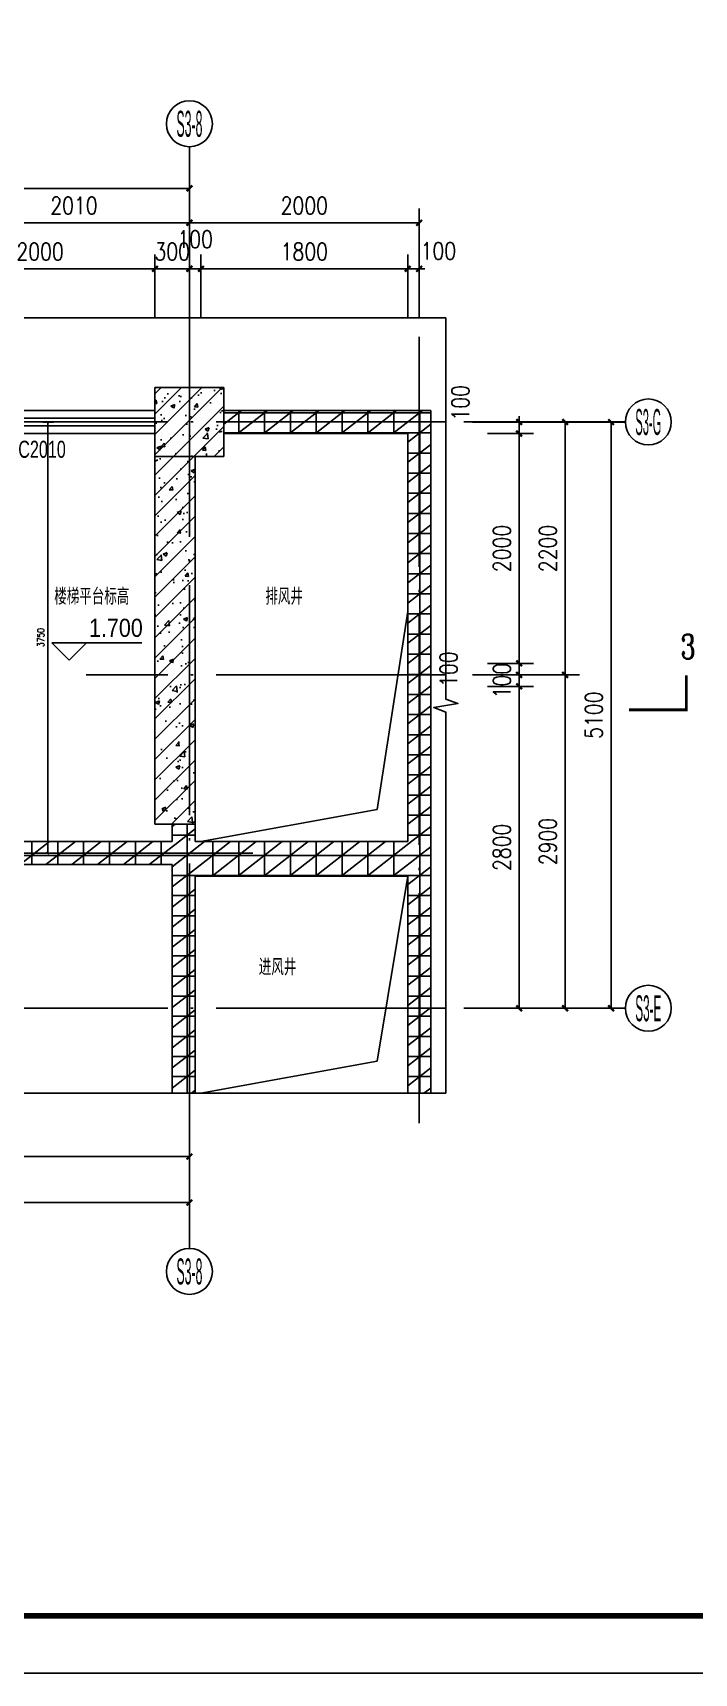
# Model space of a CAD drawing. Extents: x 718358 to 1668613, y -348838 to -159582.
# Drawn here: x 942507 to 948265, y -319314 to -305044 of the extents above; entities that cross this region are included whole.
import ezdxf
from ezdxf.enums import TextEntityAlignment as Align

# ---------------------------------------------------------------- set-up
doc = ezdxf.new("R2010")
doc.units = 0
doc.header["$LTSCALE"] = 1000
doc.linetypes.add('DOTE', pattern=[2.42, 2, -0.2, 0.02, -0.2])
for name, color, linetype in [('建-图框', 4, 'Continuous'), ('建-墙体', 2, 'Continuous'), ('建-尺寸', 73, 'Continuous'), ('建-影线', 8, 'Continuous'), ('建-房间名', 7, 'Continuous'), ('建-柱子', 6, 'Continuous'), ('建-标高', 3, 'Continuous'), ('建-符号', 3, 'Continuous'), ('建-符号说明', 7, 'Continuous'), ('建-轴标', 3, 'Continuous'), ('建-轴网', 14, 'DOTE'), ('建-门窗', 4, 'Continuous'), ('建-门窗-编号', 7, 'Continuous')]:
    doc.layers.add(name, color=color, linetype=linetype)
doc.styles.add('_TCH_AXIS', font='gt宽度调整.shx', dxfattribs={"bigfont": 'gt国标汉字.shx'})
doc.styles.add('_TCH_DIM', font='gt单线西文.shx', dxfattribs={"width": 0.8, "bigfont": 'gt单线中文.shx'})
doc.styles.add('_TCH_LABEL', font='COMPLEX', dxfattribs={"bigfont": 'GBCBIG'})
doc.styles.add('_TCH_SPACE', font='gt单线西文.shx', dxfattribs={"width": 0.8, "height": 5, "bigfont": 'gt单线中文.shx'})
doc.styles.add('_TCH_WINDOW', font='gt单线西文.shx', dxfattribs={"height": 3.5, "bigfont": 'gt单线中文.shx'})
doc.styles.add('DIM_FONT', font='SIMPLEX.shx', dxfattribs={"width": 0.8, "bigfont": 'GBCBIG.shx'})
doc.dimstyles.new('DIMN20', dxfattribs={"dimscale": 0.2, "dimtxt": 300, "dimasz": 100, "dimexe": 250, "dimexo": 300, "dimgap": 150, "dimtad": 1, "dimdec": 0, "dimzin": 0, "dimdsep": 46, "dimtxsty": 'DIM_FONT', "dimblk": 'ARCHTICK', "dimcen": 0.09, "dimdle": 1, "dimclrt": 7, "dimazin": 2, "dimtfac": 1, "dimtdec": 0, "dimtix": 1, "dimtmove": 2, "dimatfit": 3, "dimldrblk": 'ARCHTICK', "dimfxl": 1, "dimtolj": 1, "dimtzin": 0, "dimarcsym": 0})
doc.dimstyles.new('DIMN50', dxfattribs={"dimscale": 0.5, "dimtxt": 300, "dimasz": 100, "dimexe": 250, "dimexo": 300, "dimgap": 150, "dimtad": 1, "dimdec": 0, "dimzin": 0, "dimdsep": 46, "dimtxsty": 'DIM_FONT', "dimblk": 'ARCHTICK', "dimcen": 0.09, "dimdle": 1, "dimclrt": 7, "dimazin": 2, "dimtfac": 1, "dimtdec": 0, "dimtix": 1, "dimtmove": 2, "dimatfit": 3, "dimldrblk": 'ARCHTICK', "dimfxl": 1, "dimtolj": 1, "dimtzin": 0, "dimarcsym": 0})
pattern_1 = [(45, (0, 0), (-88.388348, 88.388348), []), (50, (0, 0), (358.63009, -31.37607), [37.5, -412.5]), (355, (0, 0), (-69.37567, 376.09607), [30, -330]), (100.4514, (29.9, -2.6), (289.25469, 344.71977), [31.8701, -350.57106]), (46.1842, (0, 100), (533.62052, -82.7595), [56.25, -618.75]), (96.6356, (44.47, 93.1), (467.33135, 487.05894), [47.80514, -525.8565]), (351.1842, (0, 100), (467.33097, 487.0593), [45, -495]), (21, (50, 75), (298.45353, -201.309445), [37.5, -412.5]), (326, (50, 75), (121.65767, 362.57502), [30, -330]), (71.4514, (74.87, 58.22), (420.11131, 161.26525), [31.8701, -350.57106]), (37.5, (0, 0), (6.079928, 166.446927), [0, -326, 0, -335, 0, -331.25]), (7.5, (0, 0), (131.53477, 197.205856), [0, -191, 0, -318.5, 0, -126.25]), (327.5, (-111.5, 0), (266.911218, -11.277436), [0, -125, 0, -390, 0, -517.5]), (317.5, (-161.5, 0), (291.593085, 50.05249), [0, -162.5, 0, -259, 0, -367.5])]
pattern_2 = [(0, (0, 0), (0, 175), []), (37.875, (200, 0), (-84.807639, 109.038328), []), (90, (200, 0), (-225, 1e-14), [])]

# ---------------------------------------------------------------- blocks, each defined once
blk = doc.blocks.new('_ArchTick')
at = {"color": 0, "linetype": 'ByBlock', "const_width": 0.4}
blk.add_lwpolyline([(-0.5, -0.5), (0.5, 0.5)], dxfattribs=at)
blk = doc.blocks.new('*D3766')
at = {"layer": 'Defpoints', "color": 0, "transparency": 16777216}
for p in [(946285, -308430), (947541, -308430), (946285, -313530)]:
    blk.add_point(p, dxfattribs=at)
at = {"layer": '建-尺寸', "color": 0, "lineweight": -2, "transparency": 16777216}
for p, q in [((946435, -308430), (947666, -308430)), ((947541, -313530), (947541, -308429)), ((946435, -313530), (947666, -313530))]:
    blk.add_line(p, q, dxfattribs=at)
at = {"layer": '建-尺寸', "color": 0, "lineweight": -2, "transparency": 16777216, "xscale": 50, "yscale": 50, "zscale": 50}
for p, rotation in [((947541, -308430), 90), ((947541, -313530), 270)]:
    blk.add_blockref('_ArchTick', p, dxfattribs=dict(at, rotation=rotation))
at = {"layer": '建-尺寸', "color": 7, "transparency": 16777216, "insert": (947391, -310980), "char_height": 150, "attachment_point": 5, "rotation": 90, "style": 'DIM_FONT'}
blk.add_mtext('\\A1;5100', dxfattribs=at)
blk = doc.blocks.new('*D3767')
at = {"layer": 'Defpoints', "color": 0, "transparency": 16777216}
for p in [(946185, -308430), (947141, -308430), (946185, -310630)]:
    blk.add_point(p, dxfattribs=at)
at = {"layer": '建-尺寸', "color": 0, "lineweight": -2, "transparency": 16777216}
for p, q in [((946335, -308430), (947266, -308430)), ((947141, -310630), (947141, -308429)), ((946335, -310630), (947266, -310630))]:
    blk.add_line(p, q, dxfattribs=at)
at = {"layer": '建-尺寸', "color": 0, "lineweight": -2, "transparency": 16777216, "xscale": 50, "yscale": 50, "zscale": 50}
for p, rotation in [((947141, -308430), 90), ((947141, -310630), 270)]:
    blk.add_blockref('_ArchTick', p, dxfattribs=dict(at, rotation=rotation))
at = {"layer": '建-尺寸', "color": 7, "transparency": 16777216, "insert": (946991, -309530), "char_height": 150, "attachment_point": 5, "rotation": 90, "style": 'DIM_FONT'}
blk.add_mtext('\\A1;2200', dxfattribs=at)
blk = doc.blocks.new('*D3768')
at = {"layer": 'Defpoints', "color": 0, "transparency": 16777216}
for p in [(946185, -310630), (947141, -310630), (946185, -313530)]:
    blk.add_point(p, dxfattribs=at)
at = {"layer": '建-尺寸', "color": 0, "lineweight": -2, "transparency": 16777216}
for p, q in [((946335, -310630), (947266, -310630)), ((947141, -313530), (947141, -310629)), ((946335, -313530), (947266, -313530))]:
    blk.add_line(p, q, dxfattribs=at)
at = {"layer": '建-尺寸', "color": 0, "lineweight": -2, "transparency": 16777216, "xscale": 50, "yscale": 50, "zscale": 50}
for p, rotation in [((947141, -310630), 90), ((947141, -313530), 270)]:
    blk.add_blockref('_ArchTick', p, dxfattribs=dict(at, rotation=rotation))
at = {"layer": '建-尺寸', "color": 7, "transparency": 16777216, "insert": (946991, -312080), "char_height": 150, "attachment_point": 5, "rotation": 90, "style": 'DIM_FONT'}
blk.add_mtext('\\A1;2900', dxfattribs=at)
blk = doc.blocks.new('*D3769')
at = {"layer": 'Defpoints', "color": 0, "transparency": 16777216}
for p in [(943871, -306397), (935321, -307297), (943871, -307297)]:
    blk.add_point(p, dxfattribs=at)
at = {"layer": '建-尺寸', "color": 0, "lineweight": -2, "transparency": 16777216}
for p, q in [((935321, -307147), (935321, -306272)), ((943871, -307147), (943871, -306272)), ((935321, -306397), (943872, -306397))]:
    blk.add_line(p, q, dxfattribs=at)
at = {"layer": '建-尺寸', "color": 0, "lineweight": -2, "transparency": 16777216, "xscale": 50, "yscale": 50, "zscale": 50, "rotation": 180}
blk.add_blockref('_ArchTick', (935321, -306397), dxfattribs=at)
at = {"layer": '建-尺寸', "color": 0, "lineweight": -2, "transparency": 16777216, "xscale": 50, "yscale": 50, "zscale": 50}
blk.add_blockref('_ArchTick', (943871, -306397), dxfattribs=at)
at = {"layer": '建-尺寸', "color": 7, "transparency": 16777216, "insert": (939596, -306247), "char_height": 150, "attachment_point": 5, "style": 'DIM_FONT'}
blk.add_mtext('\\A1;8550', dxfattribs=at)
blk = doc.blocks.new('*D3773')
at = {"layer": 'Defpoints', "color": 0, "transparency": 16777216}
for p in [(943871, -306697), (941861, -307665), (943871, -307665)]:
    blk.add_point(p, dxfattribs=at)
at = {"layer": '建-尺寸', "color": 0, "lineweight": -2, "transparency": 16777216}
for p, q in [((941861, -307515), (941861, -306572)), ((943871, -307515), (943871, -306572)), ((941861, -306697), (943872, -306697))]:
    blk.add_line(p, q, dxfattribs=at)
at = {"layer": '建-尺寸', "color": 0, "lineweight": -2, "transparency": 16777216, "xscale": 50, "yscale": 50, "zscale": 50, "rotation": 180}
blk.add_blockref('_ArchTick', (941861, -306697), dxfattribs=at)
at = {"layer": '建-尺寸', "color": 0, "lineweight": -2, "transparency": 16777216, "xscale": 50, "yscale": 50, "zscale": 50}
blk.add_blockref('_ArchTick', (943871, -306697), dxfattribs=at)
at = {"layer": '建-尺寸', "color": 7, "transparency": 16777216, "insert": (942866, -306547), "char_height": 150, "attachment_point": 5, "style": 'DIM_FONT'}
blk.add_mtext('\\A1;2010', dxfattribs=at)
blk = doc.blocks.new('*D3774')
at = {"layer": 'Defpoints', "color": 0, "transparency": 16777216}
for p in [(945871, -306697), (943871, -307665), (945871, -307665)]:
    blk.add_point(p, dxfattribs=at)
at = {"layer": '建-尺寸', "color": 0, "lineweight": -2, "transparency": 16777216}
for p, q in [((943871, -307515), (943871, -306572)), ((945871, -307515), (945871, -306572)), ((943871, -306697), (945872, -306697))]:
    blk.add_line(p, q, dxfattribs=at)
at = {"layer": '建-尺寸', "color": 0, "lineweight": -2, "transparency": 16777216, "xscale": 50, "yscale": 50, "zscale": 50, "rotation": 180}
blk.add_blockref('_ArchTick', (943871, -306697), dxfattribs=at)
at = {"layer": '建-尺寸', "color": 0, "lineweight": -2, "transparency": 16777216, "xscale": 50, "yscale": 50, "zscale": 50}
blk.add_blockref('_ArchTick', (945871, -306697), dxfattribs=at)
at = {"layer": '建-尺寸', "color": 7, "transparency": 16777216, "insert": (944871, -306547), "char_height": 150, "attachment_point": 5, "style": 'DIM_FONT'}
blk.add_mtext('\\A1;2000', dxfattribs=at)
blk = doc.blocks.new('*D3776')
at = {"layer": 'Defpoints', "color": 0, "transparency": 16777216}
for p in [(937071, -314270), (943871, -314270), (943871, -315220)]:
    blk.add_point(p, dxfattribs=at)
at = {"layer": '建-尺寸', "color": 0, "lineweight": -2, "transparency": 16777216}
for p, q in [((937071, -314420), (937071, -315345)), ((943871, -314420), (943871, -315345)), ((937071, -315220), (943872, -315220))]:
    blk.add_line(p, q, dxfattribs=at)
at = {"layer": '建-尺寸', "color": 0, "lineweight": -2, "transparency": 16777216, "xscale": 50, "yscale": 50, "zscale": 50, "rotation": 180}
blk.add_blockref('_ArchTick', (937071, -315220), dxfattribs=at)
at = {"layer": '建-尺寸', "color": 0, "lineweight": -2, "transparency": 16777216, "xscale": 50, "yscale": 50, "zscale": 50}
blk.add_blockref('_ArchTick', (943871, -315220), dxfattribs=at)
at = {"layer": '建-尺寸', "color": 7, "transparency": 16777216, "insert": (940471, -315070), "char_height": 150, "attachment_point": 5, "style": 'DIM_FONT'}
blk.add_mtext('\\A1;6800', dxfattribs=at)
blk = doc.blocks.new('*D3780')
at = {"layer": 'Defpoints', "color": 0, "transparency": 16777216}
for p in [(940371, -314270), (943871, -314270), (943871, -314820)]:
    blk.add_point(p, dxfattribs=at)
at = {"layer": '建-尺寸', "color": 0, "lineweight": -2, "transparency": 16777216}
for p, q in [((940371, -314420), (940371, -314945)), ((943871, -314420), (943871, -314945)), ((940371, -314820), (943872, -314820))]:
    blk.add_line(p, q, dxfattribs=at)
at = {"layer": '建-尺寸', "color": 0, "lineweight": -2, "transparency": 16777216, "xscale": 50, "yscale": 50, "zscale": 50, "rotation": 180}
blk.add_blockref('_ArchTick', (940371, -314820), dxfattribs=at)
at = {"layer": '建-尺寸', "color": 0, "lineweight": -2, "transparency": 16777216, "xscale": 50, "yscale": 50, "zscale": 50}
blk.add_blockref('_ArchTick', (943871, -314820), dxfattribs=at)
at = {"layer": '建-尺寸', "color": 7, "transparency": 16777216, "insert": (942121, -314670), "char_height": 150, "attachment_point": 5, "style": 'DIM_FONT'}
blk.add_mtext('\\A1;3500', dxfattribs=at)
blk = doc.blocks.new('*D3797')
at = {"layer": 'Defpoints', "color": 0, "transparency": 16777216}
for p in [(943571, -307097), (941571, -307665), (943571, -307665)]:
    blk.add_point(p, dxfattribs=at)
at = {"layer": '建-尺寸', "color": 0, "lineweight": -2, "transparency": 16777216}
for p, q in [((941570, -307097), (943572, -307097)), ((941571, -307515), (941571, -306972)), ((943571, -307515), (943571, -306972))]:
    blk.add_line(p, q, dxfattribs=at)
at = {"layer": '建-尺寸', "color": 0, "lineweight": -2, "transparency": 16777216, "xscale": 50, "yscale": 50, "zscale": 50}
for p, rotation in [((941571, -307097), 180.0003904507013), ((943571, -307097), 0.0003904507012925872)]:
    blk.add_blockref('_ArchTick', p, dxfattribs=dict(at, rotation=rotation))
at = {"layer": '建-尺寸', "color": 7, "transparency": 16777216, "insert": (942571, -306947), "char_height": 150, "attachment_point": 5, "rotation": 0.0004, "style": 'DIM_FONT'}
blk.add_mtext('\\A1;2000', dxfattribs=at)
blk = doc.blocks.new('*D3798')
at = {"layer": 'Defpoints', "color": 0, "transparency": 16777216}
for p in [(943871, -307097), (943571, -307665), (943871, -307665)]:
    blk.add_point(p, dxfattribs=at)
at = {"layer": '建-尺寸', "color": 0, "lineweight": -2, "transparency": 16777216}
for p, q in [((943571, -307097), (943521, -307097)), ((943571, -307515), (943571, -306972)), ((943571, -307097), (943871, -307097)), ((943871, -307515), (943871, -306972)), ((943871, -307097), (943921, -307097))]:
    blk.add_line(p, q, dxfattribs=at)
at = {"layer": '建-尺寸', "color": 0, "lineweight": -2, "transparency": 16777216, "xscale": 50, "yscale": 50, "zscale": 50}
for p, rotation in [((943571, -307097), 0.0003904507000118684), ((943871, -307097), 180.0003904507001)]:
    blk.add_blockref('_ArchTick', p, dxfattribs=dict(at, rotation=rotation))
at = {"layer": '建-尺寸', "color": 7, "transparency": 16777216, "insert": (943721, -306947), "char_height": 150, "attachment_point": 5, "rotation": 0.0004, "style": 'DIM_FONT'}
blk.add_mtext('\\A1;300', dxfattribs=at)
blk = doc.blocks.new('*D3799')
at = {"layer": 'Defpoints', "color": 0, "transparency": 16777216}
for p in [(943971, -307097), (943871, -307665), (943971, -307665)]:
    blk.add_point(p, dxfattribs=at)
at = {"layer": '建-尺寸', "color": 0, "lineweight": -2, "transparency": 16777216}
for p, q in [((943871, -307097), (943821, -307097)), ((943871, -307515), (943871, -306972)), ((943871, -307097), (943971, -307097)), ((943971, -307515), (943971, -306972)), ((943971, -307097), (944021, -307097))]:
    blk.add_line(p, q, dxfattribs=at)
at = {"layer": '建-尺寸', "color": 0, "lineweight": -2, "transparency": 16777216, "xscale": 50, "yscale": 50, "zscale": 50}
for p, rotation in [((943871, -307097), 0.0003904506877017155), ((943971, -307097), 180.0003904506877)]:
    blk.add_blockref('_ArchTick', p, dxfattribs=dict(at, rotation=rotation))
at = {"layer": '建-尺寸', "color": 7, "transparency": 16777216, "insert": (943921, -306840), "char_height": 150, "attachment_point": 5, "rotation": 0.0004, "style": 'DIM_FONT'}
blk.add_mtext('\\A1;100', dxfattribs=at)
blk = doc.blocks.new('*D3800')
at = {"layer": 'Defpoints', "color": 0, "transparency": 16777216}
for p in [(945771, -307097), (943971, -307665), (945771, -307665)]:
    blk.add_point(p, dxfattribs=at)
at = {"layer": '建-尺寸', "color": 0, "lineweight": -2, "transparency": 16777216}
for p, q in [((943970, -307097), (945771, -307097)), ((943971, -307515), (943971, -306972)), ((945771, -307515), (945771, -306972))]:
    blk.add_line(p, q, dxfattribs=at)
at = {"layer": '建-尺寸', "color": 0, "lineweight": -2, "transparency": 16777216, "xscale": 50, "yscale": 50, "zscale": 50}
for p, rotation in [((943971, -307097), 180.000390450701), ((945771, -307097), 0.0003904507010635873)]:
    blk.add_blockref('_ArchTick', p, dxfattribs=dict(at, rotation=rotation))
at = {"layer": '建-尺寸', "color": 7, "transparency": 16777216, "insert": (944871, -306947), "char_height": 150, "attachment_point": 5, "rotation": 0.0004, "style": 'DIM_FONT'}
blk.add_mtext('\\A1;1800', dxfattribs=at)
blk = doc.blocks.new('*D3801')
at = {"layer": 'Defpoints', "color": 0, "transparency": 16777216}
for p in [(945871, -307097), (945771, -307665), (945871, -307665)]:
    blk.add_point(p, dxfattribs=at)
at = {"layer": '建-尺寸', "color": 0, "lineweight": -2, "transparency": 16777216}
for p, q in [((945771, -307097), (945721, -307097)), ((945771, -307515), (945771, -306972)), ((945771, -307097), (945871, -307097)), ((945871, -307515), (945871, -306972)), ((945871, -307097), (945921, -307097))]:
    blk.add_line(p, q, dxfattribs=at)
at = {"layer": '建-尺寸', "color": 0, "lineweight": -2, "transparency": 16777216, "xscale": 50, "yscale": 50, "zscale": 50}
for p, rotation in [((945771, -307097), 0.0003904507068863694), ((945871, -307097), 180.0003904507069)]:
    blk.add_blockref('_ArchTick', p, dxfattribs=dict(at, rotation=rotation))
at = {"layer": '建-尺寸', "color": 7, "transparency": 16777216, "insert": (946038, -306942), "char_height": 150, "attachment_point": 5, "rotation": 0.0004, "style": 'DIM_FONT'}
blk.add_mtext('\\A1;100', dxfattribs=at)
blk = doc.blocks.new('*D3818')
at = {"layer": 'Defpoints', "color": 0, "transparency": 16777216}
for p in [(946316, -308430), (946741, -308430), (946316, -308530)]:
    blk.add_point(p, dxfattribs=at)
at = {"layer": '建-尺寸', "color": 0, "lineweight": -2, "transparency": 16777216}
for p, q in [((946741, -308430), (946741, -308380)), ((946466, -308430), (946866, -308430)), ((946741, -308530), (946741, -308430)), ((946466, -308530), (946866, -308530)), ((946741, -308530), (946741, -308580))]:
    blk.add_line(p, q, dxfattribs=at)
at = {"layer": '建-尺寸', "color": 0, "lineweight": -2, "transparency": 16777216, "xscale": 50, "yscale": 50, "zscale": 50}
for p, rotation in [((946741, -308430), 270), ((946741, -308530), 90)]:
    blk.add_blockref('_ArchTick', p, dxfattribs=dict(at, rotation=rotation))
at = {"layer": '建-尺寸', "color": 7, "transparency": 16777216, "insert": (946230, -308263), "char_height": 150, "attachment_point": 5, "rotation": 90, "style": 'DIM_FONT'}
blk.add_mtext('\\A1;100', dxfattribs=at)
blk = doc.blocks.new('*D3819')
at = {"layer": 'Defpoints', "color": 0, "transparency": 16777216}
for p in [(946316, -308530), (946741, -308530), (946316, -310530)]:
    blk.add_point(p, dxfattribs=at)
at = {"layer": '建-尺寸', "color": 0, "lineweight": -2, "transparency": 16777216}
for p, q in [((946466, -308530), (946866, -308530)), ((946741, -310530), (946741, -308529)), ((946466, -310530), (946866, -310530))]:
    blk.add_line(p, q, dxfattribs=at)
at = {"layer": '建-尺寸', "color": 0, "lineweight": -2, "transparency": 16777216, "xscale": 50, "yscale": 50, "zscale": 50}
for p, rotation in [((946741, -308530), 90), ((946741, -310530), 270)]:
    blk.add_blockref('_ArchTick', p, dxfattribs=dict(at, rotation=rotation))
at = {"layer": '建-尺寸', "color": 7, "transparency": 16777216, "insert": (946591, -309530), "char_height": 150, "attachment_point": 5, "rotation": 90, "style": 'DIM_FONT'}
blk.add_mtext('\\A1;2000', dxfattribs=at)
blk = doc.blocks.new('*D3820')
at = {"layer": 'Defpoints', "color": 0, "transparency": 16777216}
for p in [(946316, -310530), (946316, -310630), (946741, -310530)]:
    blk.add_point(p, dxfattribs=at)
at = {"layer": '建-尺寸', "color": 0, "lineweight": -2, "transparency": 16777216}
for p, q in [((946741, -310530), (946741, -310480)), ((946466, -310530), (946866, -310530)), ((946466, -310630), (946866, -310630)), ((946741, -310630), (946741, -310530)), ((946741, -310630), (946741, -310680))]:
    blk.add_line(p, q, dxfattribs=at)
at = {"layer": '建-尺寸', "color": 0, "lineweight": -2, "transparency": 16777216, "xscale": 50, "yscale": 50, "zscale": 50}
for p, rotation in [((946741, -310530), 270), ((946741, -310630), 90)]:
    blk.add_blockref('_ArchTick', p, dxfattribs=dict(at, rotation=rotation))
at = {"layer": '建-尺寸', "color": 7, "transparency": 16777216, "insert": (946127, -310580), "char_height": 150, "attachment_point": 5, "rotation": 90, "style": 'DIM_FONT'}
blk.add_mtext('\\A1;100', dxfattribs=at)
blk = doc.blocks.new('*D3821')
at = {"layer": 'Defpoints', "color": 0, "transparency": 16777216}
for p in [(946316, -310630), (946741, -310630), (946316, -310730)]:
    blk.add_point(p, dxfattribs=at)
at = {"layer": '建-尺寸', "color": 0, "lineweight": -2, "transparency": 16777216}
for p, q in [((946466, -310630), (946866, -310630)), ((946741, -310630), (946741, -310580)), ((946741, -310730), (946741, -310630)), ((946466, -310730), (946866, -310730)), ((946741, -310730), (946741, -310780))]:
    blk.add_line(p, q, dxfattribs=at)
at = {"layer": '建-尺寸', "color": 0, "lineweight": -2, "transparency": 16777216, "xscale": 50, "yscale": 50, "zscale": 50}
for p, rotation in [((946741, -310630), 270), ((946741, -310730), 90)]:
    blk.add_blockref('_ArchTick', p, dxfattribs=dict(at, rotation=rotation))
at = {"layer": '建-尺寸', "color": 7, "transparency": 16777216, "insert": (946591, -310680), "char_height": 150, "attachment_point": 5, "rotation": 90, "style": 'DIM_FONT'}
blk.add_mtext('\\A1;100', dxfattribs=at)
blk = doc.blocks.new('*D3822')
at = {"layer": 'Defpoints', "color": 0, "transparency": 16777216}
for p in [(946316, -310730), (946741, -310730), (946316, -313530)]:
    blk.add_point(p, dxfattribs=at)
at = {"layer": '建-尺寸', "color": 0, "lineweight": -2, "transparency": 16777216}
for p, q in [((946466, -310730), (946866, -310730)), ((946741, -313530), (946741, -310729)), ((946466, -313530), (946866, -313530))]:
    blk.add_line(p, q, dxfattribs=at)
at = {"layer": '建-尺寸', "color": 0, "lineweight": -2, "transparency": 16777216, "xscale": 50, "yscale": 50, "zscale": 50}
for p, rotation in [((946741, -310730), 90), ((946741, -313530), 270)]:
    blk.add_blockref('_ArchTick', p, dxfattribs=dict(at, rotation=rotation))
at = {"layer": '建-尺寸', "color": 7, "transparency": 16777216, "insert": (946591, -312130), "char_height": 150, "attachment_point": 5, "rotation": 90, "style": 'DIM_FONT'}
blk.add_mtext('\\A1;2800', dxfattribs=at)
blk = doc.blocks.new('*D3824')
at = {"layer": 'Defpoints', "color": 0, "transparency": 16777216}
for p in [(942534, -308430), (942637, -308430), (942534, -312180)]:
    blk.add_point(p, dxfattribs=at)
at = {"layer": '建-尺寸', "color": 0, "lineweight": -2, "transparency": 16777216}
for p, q in [((942594, -308430), (942687, -308430)), ((942637, -312180), (942637, -308429)), ((942594, -312180), (942687, -312180))]:
    blk.add_line(p, q, dxfattribs=at)
at = {"layer": '建-尺寸', "color": 0, "lineweight": -2, "transparency": 16777216, "xscale": 20, "yscale": 20, "zscale": 20}
for p, rotation in [((942637, -308430), 90), ((942637, -312180), 270)]:
    blk.add_blockref('_ArchTick', p, dxfattribs=dict(at, rotation=rotation))
at = {"layer": '建-尺寸', "color": 7, "transparency": 16777216, "insert": (942577, -310305), "char_height": 60, "attachment_point": 5, "rotation": 90, "style": 'DIM_FONT'}
blk.add_mtext('\\A1;3750', dxfattribs=at)

msp = doc.modelspace()

# ---------------------------------------------------------------- hatches: boundary and pattern name
at = {"layer": '建-影线'}
h = msp.add_hatch(dxfattribs=at)
h.set_pattern_fill('钢筋混凝土', color=256, scale=50, style=0)
h.set_pattern_definition(pattern_1)
h.paths.add_polyline_path([(943571, -308729.5), (944171, -308729.5), (944171, -308129.5), (943571, -308129.5)])
h = msp.add_hatch(dxfattribs=at)
h.set_pattern_fill('空心砖', color=256, scale=50, style=0)
h.set_pattern_definition(pattern_2)
h.paths.add_polyline_path([(944171, -308329.5), (944171, -308529.5), (945771, -308529.5), (945971, -308329.5)])
h = msp.add_hatch(dxfattribs=at)
h.set_pattern_fill('空心砖', color=256, scale=50, style=0)
h.set_pattern_definition(pattern_2)
h.paths.add_polyline_path([(945837.7, -312212.9), (945971, -312179.5), (945971, -308329.5), (945771, -308529.5), (945771, -312079.5)])
h = msp.add_hatch(dxfattribs=at)
h.set_pattern_fill('钢筋混凝土', color=256, scale=50, style=0)
h.set_pattern_definition(pattern_1)
h.paths.add_polyline_path([(943571, -311929.5), (943921, -311929.5), (943921, -308729.5), (943571, -308729.5)])
h = msp.add_hatch(dxfattribs=at)
h.set_pattern_fill('空心砖', color=256, scale=50, style=0)
h.set_pattern_definition(pattern_2)
h.paths.add_polyline_path([(943921, -311929.5), (943721, -311929.5), (943721, -312079.5), (943821, -312204.5), (943921, -312079.5)])
h = msp.add_hatch(dxfattribs=at)
h.set_pattern_fill('空心砖', color=256, scale=50, style=0)
h.set_pattern_definition(pattern_2)
h.paths.add_polyline_path([(940404.3, -312212.9), (940471, -312279.5), (943721, -312279.5), (943821, -312204.5), (943721, -312079.5), (940471, -312079.5)])
h = msp.add_hatch(dxfattribs=at)
h.set_pattern_fill('空心砖', color=256, scale=50, style=0)
h.set_pattern_definition(pattern_2)
h.paths.add_polyline_path([(943821, -312204.5), (943921, -312379.5), (945771, -312379.5), (945837.7, -312212.9), (945771, -312079.5), (943921, -312079.5)])
h = msp.add_hatch(dxfattribs=at)
h.set_pattern_fill('空心砖', color=256, scale=50, style=0)
h.set_pattern_definition(pattern_2)
h.paths.add_polyline_path([(943921, -314269.5), (943921, -312379.5), (943821, -312204.5), (943721, -312279.5), (943721, -314269.5)])
h = msp.add_hatch(dxfattribs=at)
h.set_pattern_fill('空心砖', color=256, scale=50, style=0)
h.set_pattern_definition(pattern_2)
h.paths.add_polyline_path([(945971, -314269.5), (945971, -312179.5), (945837.7, -312212.9), (945771, -312379.5), (945771, -314269.5)])

# ---------------------------------------------------------------- linework, layer by layer
at = {"layer": '建-图框'}
msp.add_lwpolyline([(918326.8, -319314.4), (970876.8, -319314.4), (970876.8, -289614.4), (918326.8, -289614.4)], close=True, dxfattribs=at)
at = {"layer": '建-图框', "const_width": 50}
msp.add_lwpolyline([(919576.8, -318814.4), (970376.8, -318814.4), (970376.8, -290114.4), (919576.8, -290114.4)], close=True, dxfattribs=at)
at = {"layer": '建-墙体'}
for p, q in [((944171, -308329.5), (945971, -308329.5)), ((945971, -312179.5), (945971, -308329.5)), ((944171, -308529.5), (945771, -308529.5)), ((945771, -312079.5), (945771, -308529.5)), ((943721, -312079.5), (943721, -311929.5)), ((943921, -312079.5), (943921, -311929.5)), ((940471, -312079.5), (943721, -312079.5)), ((943921, -312079.5), (945771, -312079.5)), ((945971, -314269.5), (945971, -312179.5)), ((940471, -312279.5), (943721, -312279.5)), ((943721, -314269.5), (943721, -312279.5)), ((943921, -314269.5), (943921, -312379.5)), ((943921, -312379.5), (945771, -312379.5)), ((945771, -314269.5), (945771, -312379.5))]:
    msp.add_line(p, q, dxfattribs=at)
at = {"layer": '建-影线'}
for points in [[(943971, -312079.5), (945503.9, -311799.5), (945771, -310079.5)], [(943971, -314269.5), (945503.9, -313989.5), (945771, -312379.5)]]:
    msp.add_lwpolyline(points, dxfattribs=at)
at = {"layer": '建-柱子'}
for p, q in [((944171, -308129.5), (943571, -308129.5)), ((943571, -308129.5), (943571, -308729.5)), ((944171, -308729.5), (944171, -308129.5)), ((943571, -308729.5), (944171, -308729.5)), ((943921, -308729.5), (943571, -308729.5)), ((943571, -308729.5), (943571, -311929.5)), ((943921, -311929.5), (943921, -308729.5)), ((943571, -311929.5), (943921, -311929.5))]:
    msp.add_line(p, q, dxfattribs=at)
at = {"layer": '建-标高'}
for p, q in [((942824.2, -310501.3), (942674.2, -310351.3)), ((942674.2, -310351.3), (943456.7, -310351.3)), ((942824.2, -310501.3), (942974.2, -310351.3))]:
    msp.add_line(p, q, dxfattribs=at)
at = {"layer": '建-符号'}
for points in [[(946102.3, -307523.4), (940450.3, -307523.4), (940412.1, -307628.4), (940375, -307418.4), (940337.8, -307523.4), (934685.7, -307523.4)], [(946102.3, -314269.5), (946102.3, -310952.7), (945997.3, -310914.5), (946207.3, -310877.5), (946102.3, -310840.2), (946102.3, -307523.4)], [(934685.7, -314269.5), (940337.8, -314269.5), (940376, -314164.5), (940413, -314374.5), (940450.3, -314269.5), (946102.3, -314269.5)]]:
    msp.add_lwpolyline(points, dxfattribs=at)
at = {"layer": '建-符号', "const_width": 25}
msp.add_lwpolyline([(947696.7, -310933.2), (948196.7, -310933.2), (948196.7, -310633.2)], dxfattribs=at)
at = {"layer": '建-轴标'}
for p, q in [((943871, -307297.2), (943871, -306035.2)), ((946259, -308429.5), (947665.3, -308429.5)), ((946259, -313529.5), (947665.3, -313529.5)), ((943871, -314269.5), (943871, -315619.5))]:
    msp.add_line(p, q, dxfattribs=at)
for centre in [(943871, -305835.2), (947865.3, -308429.5), (947865.3, -313529.5), (943871, -315819.5)]:
    msp.add_circle(centre, 200, dxfattribs=at)
at = {"layer": '建-轴网'}
for p, q in [((943871, -314269.5), (943871, -307523.4)), ((945871, -314529.5), (945871, -307523.4)), ((946102.3, -308429.5), (934685.7, -308429.5)), ((946102.3, -310629.5), (942971, -310629.5)), ((944423.5, -312179.5), (934685.7, -312179.5)), ((946102.3, -313529.5), (934685.7, -313529.5))]:
    msp.add_line(p, q, dxfattribs=at)
at = {"layer": '建-门窗'}
for p, q in [((941571, -308329.5), (943571, -308329.5)), ((943571, -308329.5), (943571, -308529.5)), ((943571, -308396.2), (941571, -308396.2)), ((943571, -308462.9), (941571, -308462.9)), ((941571, -308529.5), (943571, -308529.5))]:
    msp.add_line(p, q, dxfattribs=at)

# ---------------------------------------------------------------- texts
at = {"layer": '建-房间名', "style": '_TCH_SPACE', "width": 0.8}
for s, p in [('楼梯平台标高', (942694.2, -310019.4)), ('排风井', (944531.7, -310019.4)), ('进风井', (944474.5, -313243.5))]:
    msp.add_text(s, height=143.31, dxfattribs=at).set_placement(p)
at = {"layer": '建-符号说明'}
for s, height, style, width, p in [('1.700', 157.5, '_TCH_DIM', 0.888889, (942996.4, -310298.8)), ('3', 212.5, '_TCH_LABEL', 0.705882, (948146.7, -310489.4))]:
    msp.add_text(s, height=height, dxfattribs=dict(at, style=style, width=width)).set_placement(p)
at = {"layer": '建-轴标', "style": '_TCH_AXIS'}
for s, width, p, p2 in [('S3-8', 0.2625, (943757.9, -305948.3), (943984.1, -305948.3)), ('S3-G', 0.259259, (947752.1, -308542.7), (947978.4, -308542.7)), ('S3-E', 0.265823, (947752.1, -313642.7), (947978.4, -313642.7)), ('S3-8', 0.2625, (943757.9, -315932.7), (943984.1, -315932.7))]:
    msp.add_text(s, height=226.27, dxfattribs=dict(at, width=width)).set_placement(p, p2, align=Align.FIT)
at = {"layer": '建-门窗-编号', "style": '_TCH_WINDOW', "width": 0.705882}
msp.add_text('C2010', height=148.75, rotation=359.99999, dxfattribs=at).set_placement((942381, -308741.4))

# ---------------------------------------------------------------- dimensions: what is measured, and where the dimension line sits
at = {"layer": '建-尺寸'}
for p1, p2, distance, dimstyle, picture, middle in [((935321, -307297.2), (943871, -307297.2), 900, 'DIMN50', '*D3769', (939596, -306247.2)), ((941861, -307665.1), (943871, -307665.1), 967.9, 'DIMN50', '*D3773', (942866, -306547.2)), ((943871, -307665.1), (945871, -307665.1), 967.9, 'DIMN50', '*D3774', (944871, -306547.2)), ((941571, -307665.1), (943571, -307665.1), 568, 'DIMN50', '*D3797', (942571, -306947.1)), ((943571, -307665.1), (943871, -307665.1), 568, 'DIMN50', '*D3798', (943721, -306947.1)), ((943971, -307665.1), (945771, -307665.1), 568, 'DIMN50', '*D3800', (944871, -306947.1)), ((942533.8, -312179.5), (942533.8, -308429.5), -103, 'DIMN20', '*D3824', (942576.8, -310304.5)), ((946184.5, -310629.5), (946184.5, -308429.5), -956.3, 'DIMN50', '*D3767', (946990.8, -309529.5)), ((946284.5, -313529.5), (946284.5, -308429.5), -1256.3, 'DIMN50', '*D3766', (947390.8, -310979.5)), ((946316.3, -310529.5), (946316.3, -308529.5), -424.5, 'DIMN50', '*D3819', (946590.8, -309529.5)), ((946316.3, -310729.5), (946316.3, -310629.5), -424.5, 'DIMN50', '*D3821', (946590.8, -310679.5)), ((946184.5, -313529.5), (946184.5, -310629.5), -956.3, 'DIMN50', '*D3768', (946990.8, -312079.5)), ((946316.3, -313529.5), (946316.3, -310729.5), -424.5, 'DIMN50', '*D3822', (946590.8, -312129.5)), ((937071, -314269.5), (943871, -314269.5), -950, 'DIMN50', '*D3776', (940471, -315069.5)), ((940371, -314269.5), (943871, -314269.5), -550, 'DIMN50', '*D3780', (942121, -314669.5))]:
    dim = msp.add_aligned_dim(p1=p1, p2=p2, distance=distance, dimstyle=dimstyle, dxfattribs=at)
    dim.commit()
    dim.dimension.update_dxf_attribs({"geometry": picture, "text_midpoint": middle})
for base, p1, p2, angle, picture, middle in [((943971, -307097.1), (943871, -307665.1), (943971, -307665.1), 0.00039, '*D3799', (943921, -306839.6)), ((945871, -307097.1), (945771, -307665.1), (945871, -307665.1), 0.00039, '*D3801', (946037.6, -306942.1)), ((946740.8, -308429.5), (946316.3, -308529.5), (946316.3, -308429.5), 90, '*D3818', (946229.5, -308262.9)), ((946740.8, -310529.5), (946316.3, -310629.5), (946316.3, -310529.5), 90, '*D3820', (946127, -310579.5))]:
    dim = msp.add_linear_dim(base=base, p1=p1, p2=p2, angle=angle, dimstyle='DIMN50', dxfattribs=at)
    dim.commit()
    dim.dimension.update_dxf_attribs({"geometry": picture, "text_midpoint": middle, "dimtype": 161})

doc.saveas('drawing.dxf')
